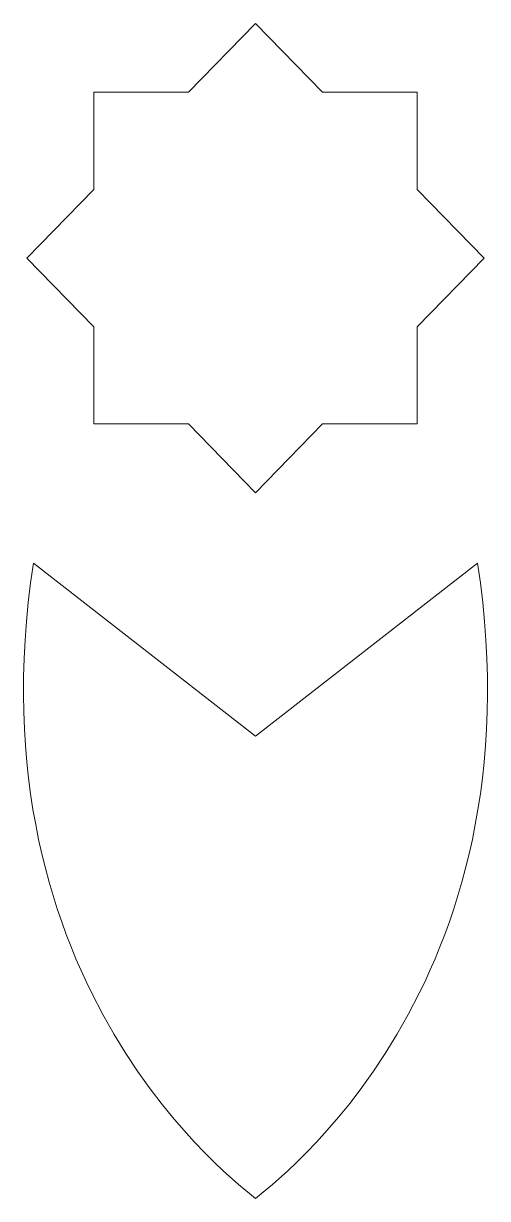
# Model space of a CAD drawing. Header units: millimetres. Extents: x -167 to 167, y -425 to 425.
# Drawn here: x -4.37 to 4.37, y 246.21 to 268.37 of the extents above; entities that cross this region are included whole.
import ezdxf

# ---------------------------------------------------------------- set-up
doc = ezdxf.new("R2010")
doc.units = ezdxf.units.MM
doc.header["$MEASUREMENT"] = 0
doc.layers.add('Layer 1', color=18, linetype='Continuous', true_color=0x000000)

msp = doc.modelspace()

# ---------------------------------------------------------------- linework, layer by layer
at = {"layer": 'Layer 1', "color": 250, "lineweight": 9, "true_color": 0x333333}
for points, knots in [([(-1.263, 260.819), (-1.263, 260.819), (-3.049, 260.817), (-3.049, 260.817), (-3.049, 260.817), (-3.048, 262.651), (-3.048, 262.651), (-3.048, 262.651), (-4.312, 263.946), (-4.312, 263.946), (-4.312, 263.946), (-3.048, 265.242), (-3.048, 265.242), (-3.048, 265.242), (-3.049, 267.076), (-3.049, 267.076), (-3.049, 267.076), (-1.263, 267.074), (-1.263, 267.074), (-1.263, 267.074), (0, 268.372), (0, 268.372), (0, 268.372), (1.263, 267.074), (1.263, 267.074), (1.263, 267.074), (3.049, 267.076), (3.049, 267.076), (3.049, 267.076), (3.047, 265.242), (3.047, 265.242), (3.047, 265.242), (4.312, 263.946), (4.312, 263.946), (4.312, 263.946), (3.047, 262.651), (3.047, 262.651), (3.047, 262.651), (3.049, 260.817), (3.049, 260.817), (3.049, 260.817), (1.263, 260.819), (1.263, 260.819), (1.263, 260.819), (0, 259.521), (0, 259.521), (0, 259.521), (-1.263, 260.819), (-1.263, 260.819)], [0, 0, 0, 0, 0.0625, 0.0625, 0.0625, 0.125, 0.125, 0.125, 0.1875, 0.1875, 0.1875, 0.25, 0.25, 0.25, 0.3125, 0.3125, 0.3125, 0.375, 0.375, 0.375, 0.4375, 0.4375, 0.4375, 0.5, 0.5, 0.5, 0.5625, 0.5625, 0.5625, 0.625, 0.625, 0.625, 0.6875, 0.6875, 0.6875, 0.75, 0.75, 0.75, 0.8125, 0.8125, 0.8125, 0.875, 0.875, 0.875, 0.9375, 0.9375, 0.9375, 1, 1, 1, 1]), ([(-0.112, 246.299), (-0.112, 246.299), (-0.32, 246.472), (-0.32, 246.472), (-0.32, 246.472), (-0.607, 246.728), (-0.607, 246.728), (-0.607, 246.728), (-0.775, 246.888), (-0.775, 246.888), (-0.775, 246.888), (-0.957, 247.069), (-0.957, 247.069), (-0.957, 247.069), (-1.151, 247.271), (-1.151, 247.271), (-1.151, 247.271), (-1.354, 247.495), (-1.354, 247.495), (-1.354, 247.495), (-1.566, 247.741), (-1.566, 247.741), (-1.566, 247.741), (-1.782, 248.008), (-1.782, 248.008), (-1.782, 248.008), (-2.003, 248.298), (-2.003, 248.298), (-2.003, 248.298), (-2.225, 248.609), (-2.225, 248.609), (-2.225, 248.609), (-2.447, 248.943), (-2.447, 248.943), (-2.447, 248.943), (-2.666, 249.3), (-2.666, 249.3), (-2.666, 249.3), (-2.881, 249.679), (-2.881, 249.679), (-2.881, 249.679), (-3.089, 250.081), (-3.089, 250.081), (-3.089, 250.081), (-3.19, 250.29), (-3.19, 250.29), (-3.19, 250.29), (-3.289, 250.506), (-3.289, 250.506), (-3.289, 250.506), (-3.385, 250.727), (-3.385, 250.727), (-3.385, 250.727), (-3.478, 250.954), (-3.478, 250.954), (-3.478, 250.954), (-3.568, 251.186), (-3.568, 251.186), (-3.568, 251.186), (-3.655, 251.425), (-3.655, 251.425), (-3.655, 251.425), (-3.738, 251.669), (-3.738, 251.669), (-3.738, 251.669), (-3.817, 251.92), (-3.817, 251.92), (-3.817, 251.92), (-3.892, 252.176), (-3.892, 252.176), (-3.892, 252.176), (-3.963, 252.438), (-3.963, 252.438), (-3.963, 252.438), (-4.029, 252.706), (-4.029, 252.706), (-4.029, 252.706), (-4.089, 252.98), (-4.089, 252.98), (-4.089, 252.98), (-4.145, 253.26), (-4.145, 253.26), (-4.145, 253.26), (-4.196, 253.546), (-4.196, 253.546), (-4.196, 253.546), (-4.24, 253.838), (-4.24, 253.838), (-4.24, 253.838), (-4.279, 254.136), (-4.279, 254.136), (-4.279, 254.136), (-4.311, 254.44), (-4.311, 254.44), (-4.311, 254.44), (-4.338, 254.75), (-4.338, 254.75), (-4.338, 254.75), (-4.357, 255.066), (-4.357, 255.066), (-4.357, 255.066), (-4.37, 255.388), (-4.37, 255.388), (-4.37, 255.388), (-4.375, 255.717), (-4.375, 255.717), (-4.375, 255.717), (-4.373, 256.052), (-4.373, 256.052), (-4.373, 256.052), (-4.363, 256.392), (-4.363, 256.392), (-4.363, 256.392), (-4.345, 256.739), (-4.345, 256.739), (-4.345, 256.739), (-4.319, 257.093), (-4.319, 257.093), (-4.319, 257.093), (-4.284, 257.452), (-4.284, 257.452), (-4.284, 257.452), (-4.241, 257.818), (-4.241, 257.818), (-4.241, 257.818), (-4.189, 258.19), (-4.189, 258.19), (-4.189, 258.19), (0, 254.93), (0, 254.93), (0, 254.93), (4.189, 258.19), (4.189, 258.19), (4.189, 258.19), (4.241, 257.818), (4.241, 257.818), (4.241, 257.818), (4.284, 257.452), (4.284, 257.452), (4.284, 257.452), (4.319, 257.093), (4.319, 257.093), (4.319, 257.093), (4.345, 256.739), (4.345, 256.739), (4.345, 256.739), (4.362, 256.392), (4.362, 256.392), (4.362, 256.392), (4.372, 256.052), (4.372, 256.052), (4.372, 256.052), (4.375, 255.717), (4.375, 255.717), (4.375, 255.717), (4.369, 255.388), (4.369, 255.388), (4.369, 255.388), (4.357, 255.066), (4.357, 255.066), (4.357, 255.066), (4.337, 254.75), (4.337, 254.75), (4.337, 254.75), (4.311, 254.44), (4.311, 254.44), (4.311, 254.44), (4.279, 254.136), (4.279, 254.136), (4.279, 254.136), (4.24, 253.838), (4.24, 253.838), (4.24, 253.838), (4.195, 253.546), (4.195, 253.546), (4.195, 253.546), (4.145, 253.26), (4.145, 253.26), (4.145, 253.26), (4.089, 252.98), (4.089, 252.98), (4.089, 252.98), (4.028, 252.706), (4.028, 252.706), (4.028, 252.706), (3.962, 252.438), (3.962, 252.438), (3.962, 252.438), (3.892, 252.176), (3.892, 252.176), (3.892, 252.176), (3.817, 251.92), (3.817, 251.92), (3.817, 251.92), (3.738, 251.669), (3.738, 251.669), (3.738, 251.669), (3.655, 251.425), (3.655, 251.425), (3.655, 251.425), (3.568, 251.186), (3.568, 251.186), (3.568, 251.186), (3.478, 250.954), (3.478, 250.954), (3.478, 250.954), (3.385, 250.727), (3.385, 250.727), (3.385, 250.727), (3.289, 250.506), (3.289, 250.506), (3.289, 250.506), (3.19, 250.29), (3.19, 250.29), (3.19, 250.29), (3.089, 250.081), (3.089, 250.081), (3.089, 250.081), (2.881, 249.679), (2.881, 249.679), (2.881, 249.679), (2.666, 249.3), (2.666, 249.3), (2.666, 249.3), (2.446, 248.943), (2.446, 248.943), (2.446, 248.943), (2.225, 248.609), (2.225, 248.609), (2.225, 248.609), (2.003, 248.298), (2.003, 248.298), (2.003, 248.298), (1.782, 248.008), (1.782, 248.008), (1.782, 248.008), (1.565, 247.741), (1.565, 247.741), (1.565, 247.741), (1.354, 247.495), (1.354, 247.495), (1.354, 247.495), (1.151, 247.271), (1.151, 247.271), (1.151, 247.271), (0.957, 247.069), (0.957, 247.069), (0.957, 247.069), (0.775, 246.888), (0.775, 246.888), (0.775, 246.888), (0.607, 246.728), (0.607, 246.728), (0.607, 246.728), (0.32, 246.472), (0.32, 246.472), (0.32, 246.472), (0.112, 246.299), (0.112, 246.299), (0.112, 246.299), (0, 246.207), (0, 246.207), (0, 246.207), (-0.112, 246.299), (-0.112, 246.299)], [0, 0, 0, 0, 0.011364, 0.011364, 0.011364, 0.022727, 0.022727, 0.022727, 0.034091, 0.034091, 0.034091, 0.045455, 0.045455, 0.045455, 0.056818, 0.056818, 0.056818, 0.068182, 0.068182, 0.068182, 0.079545, 0.079545, 0.079545, 0.090909, 0.090909, 0.090909, 0.102273, 0.102273, 0.102273, 0.113636, 0.113636, 0.113636, 0.125, 0.125, 0.125, 0.136364, 0.136364, 0.136364, 0.147727, 0.147727, 0.147727, 0.159091, 0.159091, 0.159091, 0.170455, 0.170455, 0.170455, 0.181818, 0.181818, 0.181818, 0.193182, 0.193182, 0.193182, 0.204545, 0.204545, 0.204545, 0.215909, 0.215909, 0.215909, 0.227273, 0.227273, 0.227273, 0.238636, 0.238636, 0.238636, 0.25, 0.25, 0.25, 0.261364, 0.261364, 0.261364, 0.272727, 0.272727, 0.272727, 0.284091, 0.284091, 0.284091, 0.295455, 0.295455, 0.295455, 0.306818, 0.306818, 0.306818, 0.318182, 0.318182, 0.318182, 0.329545, 0.329545, 0.329545, 0.340909, 0.340909, 0.340909, 0.352273, 0.352273, 0.352273, 0.363636, 0.363636, 0.363636, 0.375, 0.375, 0.375, 0.386364, 0.386364, 0.386364, 0.397727, 0.397727, 0.397727, 0.409091, 0.409091, 0.409091, 0.420455, 0.420455, 0.420455, 0.431818, 0.431818, 0.431818, 0.443182, 0.443182, 0.443182, 0.454545, 0.454545, 0.454545, 0.465909, 0.465909, 0.465909, 0.477273, 0.477273, 0.477273, 0.488636, 0.488636, 0.488636, 0.5, 0.5, 0.5, 0.511364, 0.511364, 0.511364, 0.522727, 0.522727, 0.522727, 0.534091, 0.534091, 0.534091, 0.545455, 0.545455, 0.545455, 0.556818, 0.556818, 0.556818, 0.568182, 0.568182, 0.568182, 0.579545, 0.579545, 0.579545, 0.590909, 0.590909, 0.590909, 0.602273, 0.602273, 0.602273, 0.613636, 0.613636, 0.613636, 0.625, 0.625, 0.625, 0.636364, 0.636364, 0.636364, 0.647727, 0.647727, 0.647727, 0.659091, 0.659091, 0.659091, 0.670455, 0.670455, 0.670455, 0.681818, 0.681818, 0.681818, 0.693182, 0.693182, 0.693182, 0.704545, 0.704545, 0.704545, 0.715909, 0.715909, 0.715909, 0.727273, 0.727273, 0.727273, 0.738636, 0.738636, 0.738636, 0.75, 0.75, 0.75, 0.761364, 0.761364, 0.761364, 0.772727, 0.772727, 0.772727, 0.784091, 0.784091, 0.784091, 0.795455, 0.795455, 0.795455, 0.806818, 0.806818, 0.806818, 0.818182, 0.818182, 0.818182, 0.829545, 0.829545, 0.829545, 0.840909, 0.840909, 0.840909, 0.852273, 0.852273, 0.852273, 0.863636, 0.863636, 0.863636, 0.875, 0.875, 0.875, 0.886364, 0.886364, 0.886364, 0.897727, 0.897727, 0.897727, 0.909091, 0.909091, 0.909091, 0.920455, 0.920455, 0.920455, 0.931818, 0.931818, 0.931818, 0.943182, 0.943182, 0.943182, 0.954545, 0.954545, 0.954545, 0.965909, 0.965909, 0.965909, 0.977273, 0.977273, 0.977273, 0.988636, 0.988636, 0.988636, 1, 1, 1, 1])]:
    msp.add_open_spline(points, degree=3, knots=knots, dxfattribs=at)

doc.saveas('drawing.dxf')
